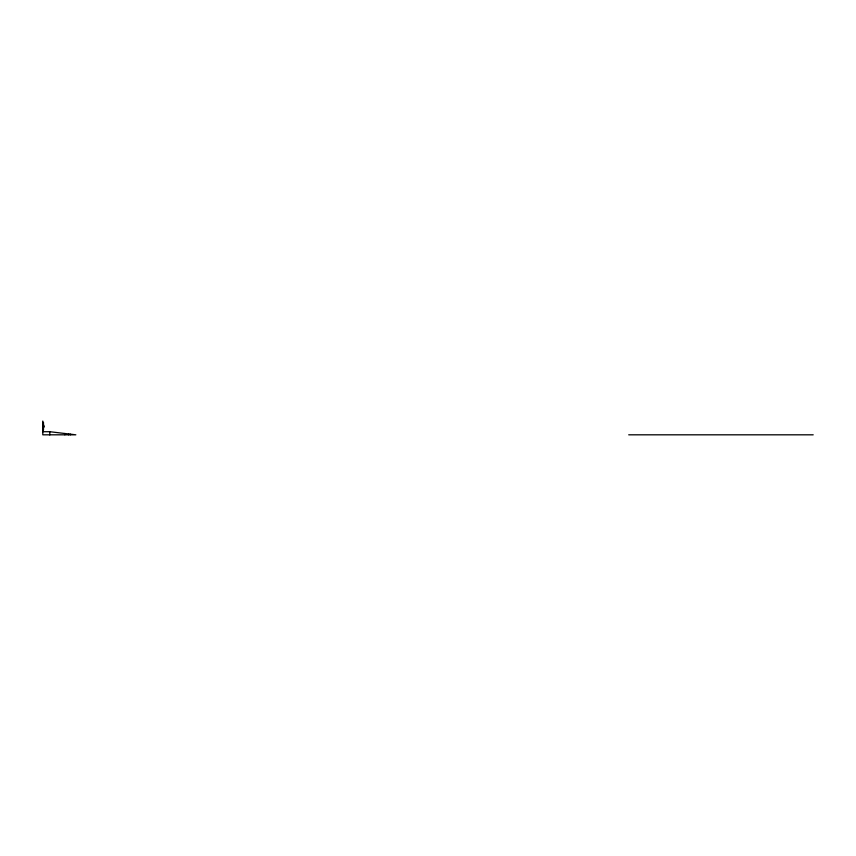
<?xml version="1.0" encoding="UTF-8"?>
<svg xmlns="http://www.w3.org/2000/svg" width="856" height="856" viewBox="0 0 856 856"><rect width="100%" height="100%" fill="white"/><g stroke="black" fill="none" stroke-linecap="round" stroke-linejoin="round"><path stroke-width="1.28" d="M68.608 434.816L68.662 433.96M42.8 422.404L43.485 422.404L43.485 429.969L42.8 429.969M42.8 425.025L43.485 425.025M42.8 425.239L43.838 425.346L43.838 427.401L42.8 427.476M42.8 426.288L43.838 426.416M42.8 427.604L43.485 427.604M42.8 431.713L49.798 431.713L75.842 434.816L42.8 434.816L42.8 421.045M628.711 434.816L813.2 434.816M70.331 434.153L70.331 434.816M64.831 433.5L64.831 434.816M49.798 431.713L49.798 434.955"/></g></svg>
